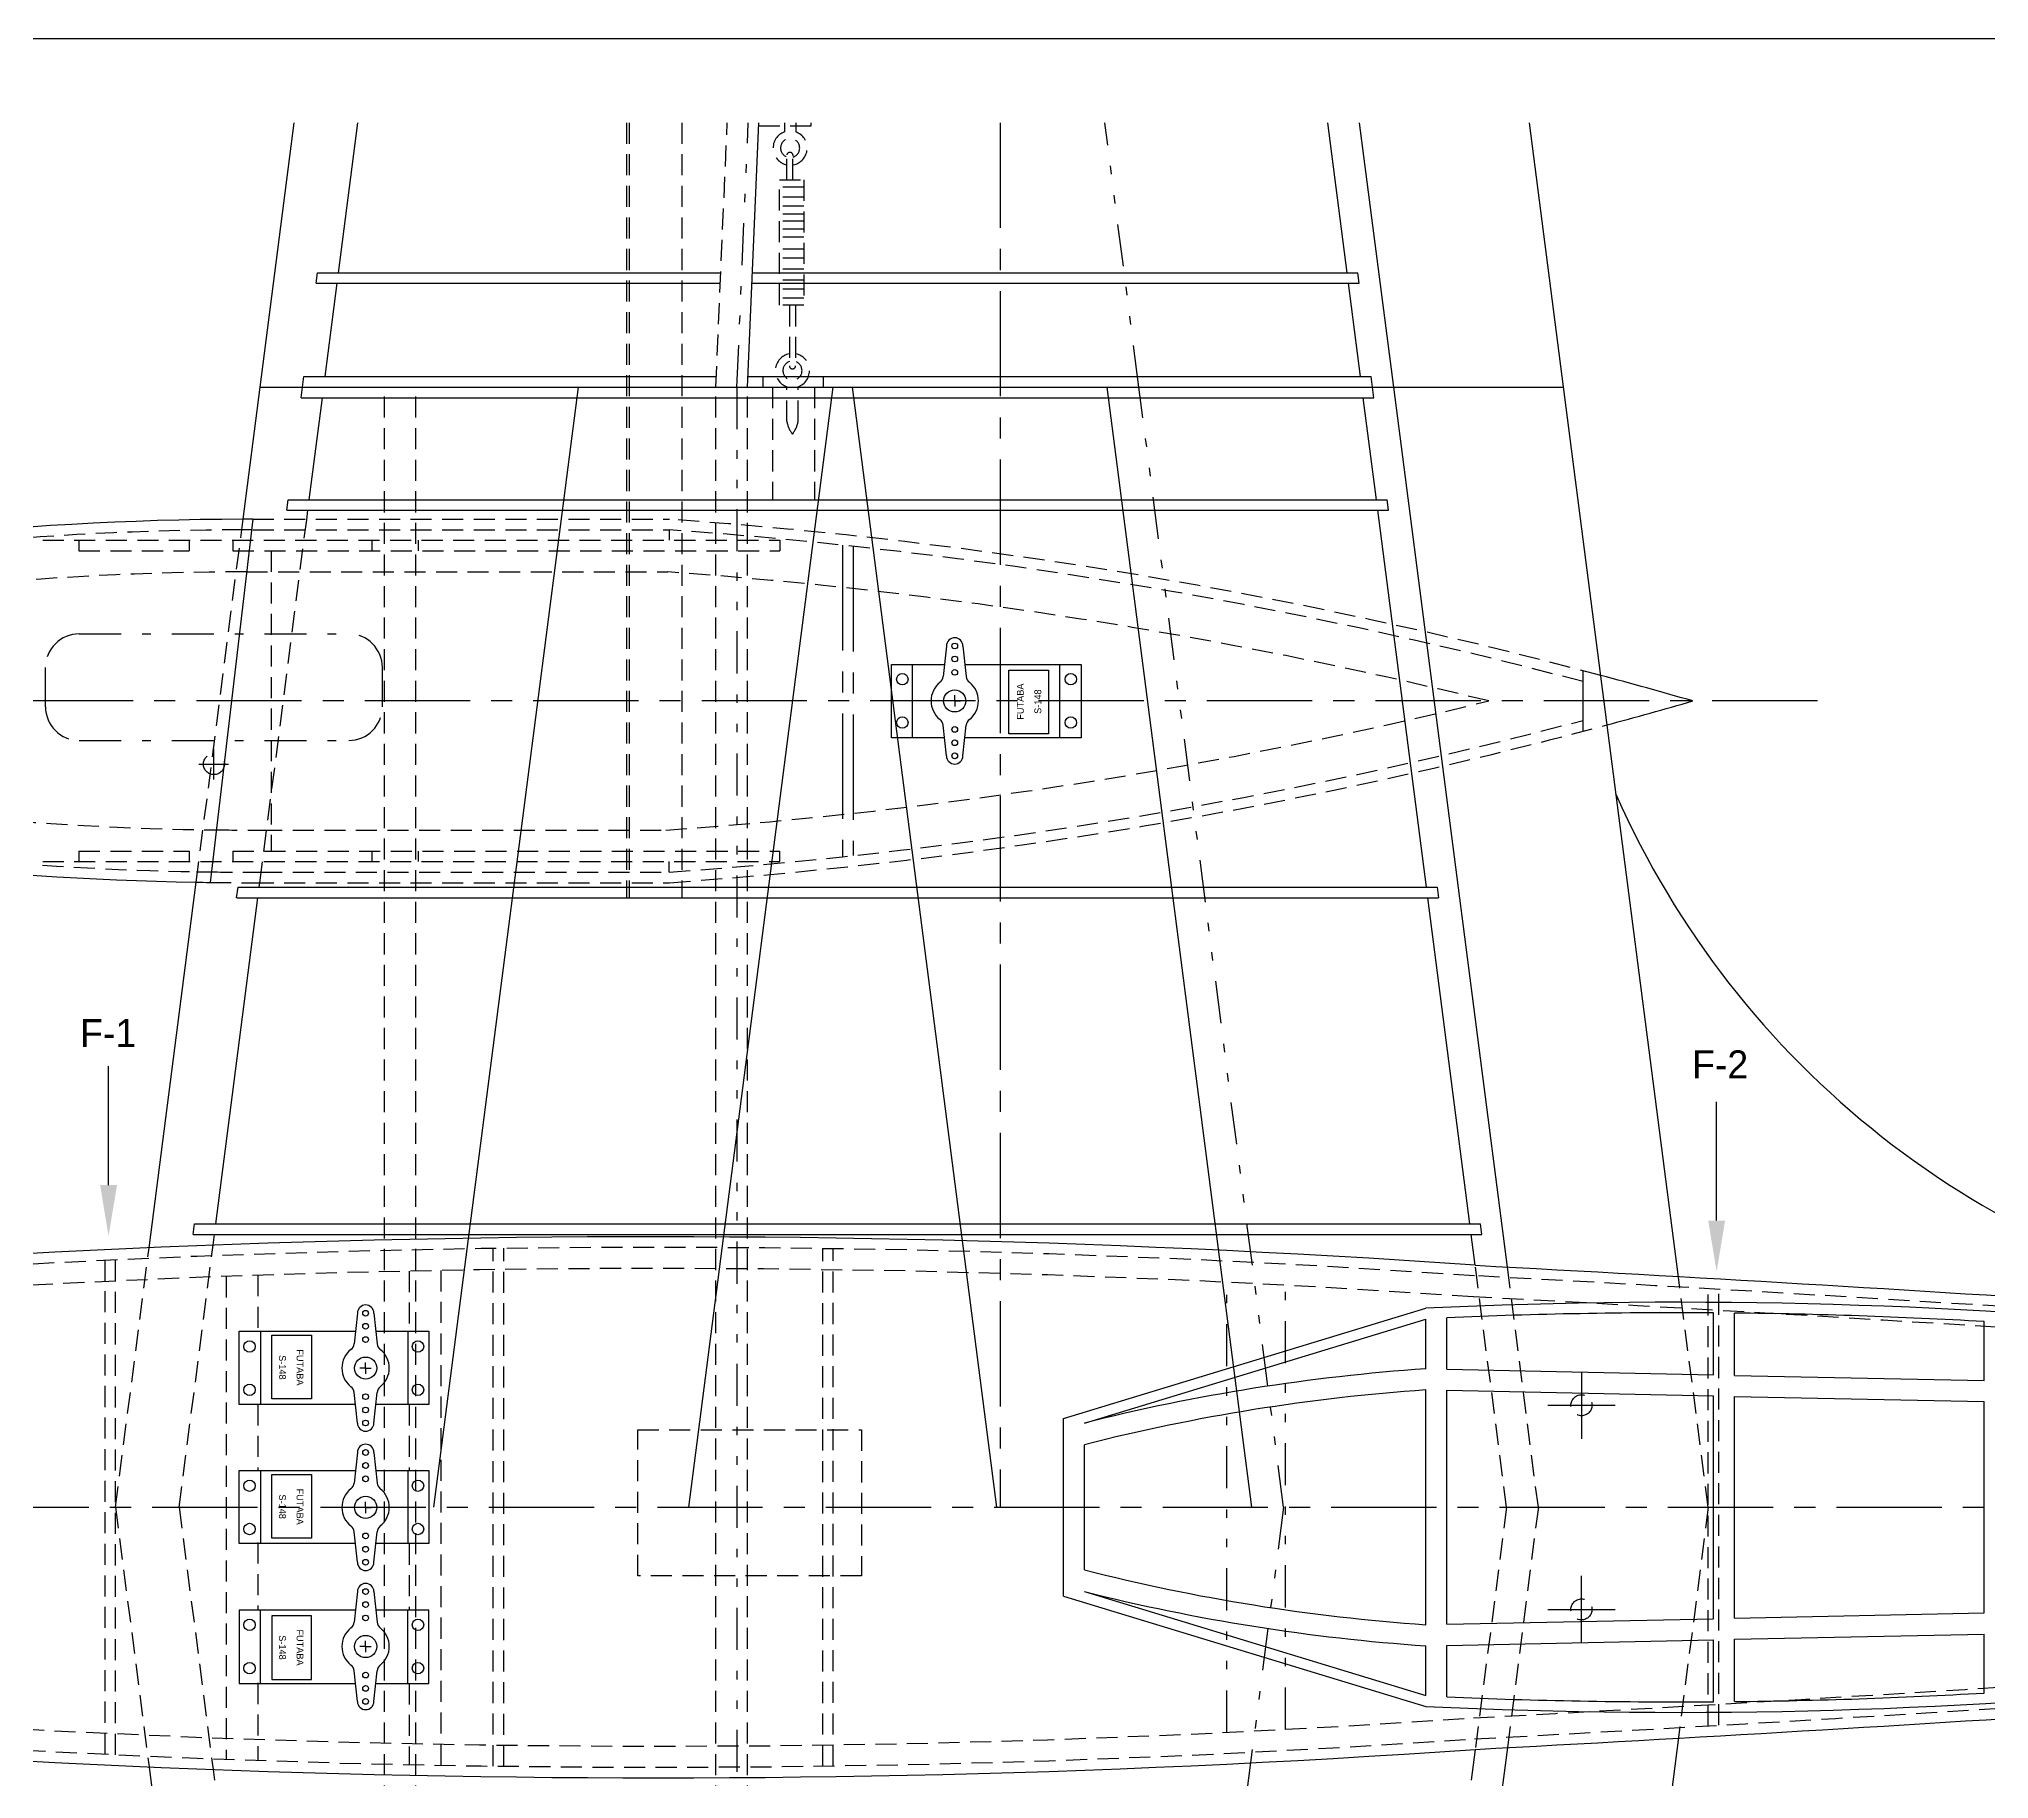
# Model space of a CAD drawing. Extents: x -15.3 to 78.7, y -34 to 0.
# Drawn here: x 24.14 to 47.3, y -20.71 to -0.04 of the extents above; entities that cross this region are included whole.
import ezdxf
from ezdxf.enums import TextEntityAlignment as Align

# ---------------------------------------------------------------- set-up
doc = ezdxf.new("R2010")
doc.units = 0
for name, pattern in [('CENTER', [2, 1.25, -0.25, 0.25, -0.25]), ('DASHDOT', [1, 0.5, -0.25, 0, -0.25]), ('DIVIDE', [1.25, 0.5, -0.25, 0, -0.25, 0, -0.25]), ('HIDDEN', [0.375, 0.25, -0.125])]:
    doc.linetypes.add(name, pattern=pattern)
doc.layers.get('0').update_dxf_attribs({"linetype": 'CONTINUOUS'})
for name, color, linetype in [('1', 7, 'CONTINUOUS'), ('10', 7, 'CONTINUOUS'), ('12', 7, 'CONTINUOUS'), ('2', 7, 'CONTINUOUS'), ('5', 7, 'CONTINUOUS'), ('6', 7, 'CONTINUOUS'), ('7', 7, 'CONTINUOUS')]:
    doc.layers.add(name, color=color, linetype=linetype)
doc.styles.get("Standard").update_dxf_attribs({"font": 'txt', "height": 0.2})

# ---------------------------------------------------------------- blocks, each defined once
blk = doc.blocks.new('ARROWD')
at = {"layer": '2', "color": 7, "linetype": 'CONTINUOUS'}
blk.add_line((-0.0031, 0.0936), (-0.0031, 0.3561), dxfattribs=at)
blk.add_solid([(0.0157, 0.0936), (-0.0218, 0.0936), (-0.0031, -0.0189)], dxfattribs=at)

msp = doc.modelspace()

# ---------------------------------------------------------------- linework, layer by layer
at = {"color": 253, "linetype": 'HIDDEN'}
for p, q in [((31.1496, -1.0313), (31.1496, -10.2373)), ((31.7746, -1.0313), (31.7746, -10.2373))]:
    msp.add_line(p, q, dxfattribs=at)
at = {"layer": '1', "color": 253, "linetype": 'CONTINUOUS'}
msp.add_line((78.6873, -0.0368), (-15.3127, -0.0368), dxfattribs=at)
at = {"layer": '1', "color": 3, "linetype": 'CONTINUOUS'}
for p, q in [((26.7666, -4.1726), (27.1719, -1.0313)), ((40.2268, -4.1726), (39.8215, -1.0313)), ((42.2275, -4.0476), (41.8382, -1.0313)), ((42.8686, -9.0155), (42.2275, -4.0476)), ((26.5641, -5.7417), (26.7666, -4.1726)), ((26.678, -5.7416), (26.1719, -10.0557)), ((43.6079, -14.7452), (42.8685, -9.0153)), ((25.4472, -14.3964), (26.0077, -10.0534)), ((43.6079, -20.2125), (42.8686, -25.9421)), ((25.4472, -20.5613), (26.0077, -24.9041))]:
    msp.add_line(p, q, dxfattribs=at)
at = {"layer": '1', "color": 30, "linetype": 'HIDDEN'}
for p, q in [((28.2416, -30.785), (28.2416, -4.1726)), ((28.6166, -30.785), (28.6166, -4.1726)), ((32.1777, -30.785), (32.1777, -4.1726)), ((32.5526, -30.785), (32.5526, -4.1726))]:
    msp.add_line(p, q, dxfattribs=at)
at = {"layer": '1', "color": 6, "linetype": 'DIVIDE'}
msp.add_line((32.428, -4.1726), (32.428, -30.785), dxfattribs=at)
at = {"layer": '1', "color": 1, "linetype": 'CENTER'}
for p, q in [((33.6824, -6.0493), (33.6824, -9.7513)), ((33.8075, -6.0628), (33.8075, -9.7378))]:
    msp.add_line(p, q, dxfattribs=at)
at = {"layer": '1', "color": 4, "linetype": 'HIDDEN'}
for p, q in [((26.3648, -14.7348), (26.3648, -20.4729)), ((26.7398, -14.7215), (26.7398, -15.3804)), ((28.5362, -14.6717), (28.5362, -15.3861)), ((28.9113, -14.6642), (28.9113, -20.5435)), ((26.7398, -16.2557), (26.7398, -17.0489)), ((28.5362, -16.2557), (28.5362, -17.0405)), ((26.7398, -17.8969), (26.7398, -18.699)), ((28.5362, -17.9101), (28.5362, -18.6993)), ((26.7398, -19.5654), (26.7398, -20.4862)), ((28.5362, -19.5695), (28.5362, -20.536))]:
    msp.add_line(p, q, dxfattribs=at)
at = {"layer": '1', "color": 2, "linetype": 'CONTINUOUS'}
for p, q in [((36.3039, -18.5347), (36.3039, -16.4229)), ((36.5538, -18.2222), (36.5538, -16.7355))]:
    msp.add_line(p, q, dxfattribs=at)
at = {"layer": '1', "color": 3, "linetype": 'CONTINUOUS'}
for points in [[(41.194823, -14.603372, -0.006078), (56.713425, -15.621485, -0.006082), (72.198599, -17.016296, -0.006082)], [(41.194823, -20.354183, 0.006078), (56.713411, -19.336071, 0.006082), (72.198571, -17.941261, 0.006082)]]:
    msp.add_lwpolyline(points, format="xyb", dxfattribs=at)
for centre, radius, start, end in [((26.651771, -42.754118), 37.0124, 90.1358472, 102.7215722), ((27.459181, -64.482478), 58.888543, 73.91137778, 75.01538611), ((27.459181, 48.681774), 58.888543, 285.06098889, 286.08862222), ((52.606451, -4.705272), 10.649186, 203.8758111, 259.7076806), ((26.651771, 26.953415), 37.0124, 257.2784278, 269.0027583), ((31.492242, -153.615662), 139.350474, 86.00743056, 97.11119722), ((31.492242, 118.658107), 139.350474, 262.88880278, 273.99256944), ((52.606451, -30.252282), 10.649186, 100.2923194, 156.1241889)]:
    msp.add_arc(centre, radius, start, end, dxfattribs=at)
at = {"layer": '1', "color": 2, "linetype": 'CONTINUOUS'}
for centre, radius, start, end in [((43.591804, -78.594483), 63.551465, 83.96620278, 92.69072778), ((43.591804, -78.594483), 63.426461, 89.61110278, 92.46996111), ((43.591804, -78.594483), 63.426461, 86.70603333, 89.38525), ((43.591804, 43.636928), 63.551465, 267.30927222, 276.03379722), ((43.591804, 43.636928), 63.426461, 267.53003889, 270.38889722), ((43.591804, 43.636928), 63.426461, 270.61475, 273.29396667)]:
    msp.add_arc(centre, radius, start, end, dxfattribs=at)
at = {"layer": '10', "color": 7, "linetype": 'CONTINUOUS'}
msp.add_line((42.4746, -8.2603), (42.4746, -7.5403), dxfattribs=at)
at = {"layer": '12', "color": 4, "linetype": 'HIDDEN'}
for p, q in [((32.6862, -1.0693), (33.3087, -1.0693)), ((32.9939, -1.0313), (32.9939, -1.1403)), ((33.1254, -1.0313), (33.1254, -1.1404)), ((33.3087, -1.0693), (33.3087, -1.0313)), ((33.0212, -1.7094), (33.0212, -1.4124)), ((33.0932, -1.7094), (33.0932, -1.4124)), ((32.9318, -1.7094), (33.2233, -1.7094)), ((32.9318, -3.2003), (32.9318, -1.7094)), ((33.2233, -1.7956), (32.9318, -1.7956)), ((33.2233, -1.7094), (33.2233, -3.2003)), ((33.2233, -1.9145), (32.9318, -1.9145)), ((33.2233, -2.0217), (32.9318, -2.0217)), ((33.2233, -2.117), (32.9318, -2.117)), ((33.2233, -2.2002), (32.9318, -2.2002)), ((33.2233, -2.2955), (32.9318, -2.2955)), ((33.2233, -2.3909), (32.9318, -2.3909)), ((33.2233, -2.5337), (32.9318, -2.5337)), ((33.2233, -2.6407), (32.9318, -2.6407)), ((33.2233, -2.7718), (32.9318, -2.7718)), ((33.2233, -2.9026), (32.9318, -2.9026)), ((33.2233, -3.0098), (32.9318, -3.0098)), ((33.2233, -3.1169), (32.9318, -3.1169)), ((33.2233, -3.2003), (32.9318, -3.2003)), ((33.0505, -3.2003), (33.0505, -3.9182)), ((33.1251, -3.2003), (33.1251, -3.9182)), ((32.7373, -4.0476), (32.7373, -4.1726)), ((33.0219, -4.5812), (33.0219, -4.1675)), ((33.1534, -4.5812), (33.1534, -4.1674)), ((33.4501, -4.0476), (33.4501, -4.1726)), ((32.8503, -4.1726), (32.8503, -5.5104)), ((33.3505, -4.1726), (33.3505, -5.5104))]:
    msp.add_line(p, q, dxfattribs=at)
at = {"layer": '12', "color": 1, "linetype": 'CENTER'}
msp.add_line((35.5545, -1.0313), (35.5545, -17.4789), dxfattribs=at)
at = {"layer": '12', "color": 5, "linetype": 'DIVIDE'}
for p, q in [((38.2437, -20.1532), (38.2437, -14.8043)), ((38.9422, -20.1175), (38.9422, -14.84))]:
    msp.add_line(p, q, dxfattribs=at)
at = {"layer": '12', "color": 2, "linetype": 'HIDDEN'}
msp.add_lwpolyline([(31.2493, -16.5572), (33.9062, -16.5572), (33.9062, -18.2933), (31.2493, -18.2933)], close=True, dxfattribs=at)
at = {"layer": '12', "color": 4, "linetype": 'HIDDEN'}
for centre, radius, start, end in [((33.059637, -1.331966), 0.202607, 108.9222194, 259.4484889), ((33.059637, -1.331966), 0.202607, 280.6666, 71.0478806), ((33.059637, -1.331966), 0.113204, 289.3460028, 250.8684306), ((33.057187, -1.420619), 0.036983, 347.1098944, 167.1098944), ((33.087538, -3.975756), 0.202607, 100.5515111, 251.0777806), ((33.087538, -3.975756), 0.113204, 109.1315694, 70.6539972), ((33.087738, -3.918254), 0.037301, 180, 360), ((33.087538, -3.975756), 0.202607, 288.9521194, 79.3334), ((33.339073, -4.529492), 0.321436, 189.2710306, 218.5067306), ((32.836003, -4.529492), 0.321436, 321.4932694, 350.7289694)]:
    msp.add_arc(centre, radius, start, end, dxfattribs=at)
at = {"layer": '2', "color": 3, "linetype": 'CONTINUOUS'}
for p, q in [((27.6982, -2.8132), (27.9281, -1.0313)), ((32.5529, -4.1726), (32.688, -1.0313)), ((39.6733, -2.8132), (39.4433, -1.0313)), ((27.4298, -2.9382), (32.2307, -2.9382)), ((27.4299, -2.9382), (27.4461, -2.8132)), ((27.4461, -2.8132), (32.2361, -2.8132)), ((27.5388, -4.0476), (27.682, -2.9382)), ((32.606, -2.9382), (39.8154, -2.9382)), ((32.6114, -2.8132), (39.7992, -2.8132)), ((39.8325, -4.0476), (39.6894, -2.9382)), ((39.8154, -2.9382), (39.7992, -2.8132)), ((27.2706, -4.1726), (27.2868, -4.0476)), ((27.2868, -4.0476), (32.183, -4.0476)), ((32.5583, -4.0476), (39.9587, -4.0476)), ((39.9746, -4.1726), (39.9587, -4.0476)), ((26.7666, -4.1726), (32.1777, -4.1726)), ((26.7666, -4.1726), (32.1777, -4.1726)), ((27.2544, -4.2976), (27.2706, -4.1726)), ((27.2544, -4.2976), (39.9909, -4.2976)), ((27.3502, -5.5102), (27.5066, -4.2976)), ((28.8303, -17.4789), (30.5476, -4.1726)), ((31.8553, -17.4789), (33.5726, -4.1726)), ((32.1777, -4.1726), (42.2435, -4.1726)), ((32.1777, -4.1726), (40.2269, -4.1726)), ((35.5157, -17.4789), (33.7986, -4.1726)), ((38.5408, -17.4789), (36.8235, -4.1726)), ((40.0213, -5.5102), (39.8648, -4.2976)), ((39.9909, -4.2976), (39.9746, -4.1726)), ((41.5759, -14.6251), (40.2269, -4.1726)), ((27.0818, -5.6352), (27.0979, -5.5102)), ((27.0979, -5.5102), (40.1472, -5.5102)), ((40.1633, -5.6352), (40.1472, -5.5102)), ((27.0818, -5.6352), (40.1633, -5.6352)), ((27.3195, -5.7478), (27.3339, -5.6352)), ((40.6153, -10.1124), (40.0375, -5.6352)), ((34.916, -7.2474), (34.8768, -7.6112)), ((35.1115, -7.2474), (35.1508, -7.6112)), ((34.2637, -7.4691), (34.892, -7.4691)), ((34.2637, -8.3388), (34.2637, -7.4691)), ((34.5138, -8.3388), (34.5138, -7.4691)), ((35.1355, -7.4691), (36.5139, -7.4691)), ((35.6571, -7.5356), (36.1264, -7.5356)), ((35.6571, -8.2899), (35.6571, -7.5356)), ((36.1264, -7.5356), (36.1264, -8.2899)), ((36.2639, -8.3388), (36.2639, -7.4691)), ((36.5139, -7.4691), (36.5139, -8.3388)), ((35.0138, -7.8997), (35.0138, -7.8321)), ((35.0138, -7.8997), (34.9462, -7.8997)), ((35.0138, -7.8997), (35.0814, -7.8997)), ((35.0138, -7.8997), (35.0138, -7.9672)), ((34.916, -8.5519), (34.8768, -8.1881)), ((35.1115, -8.5519), (35.1508, -8.1881)), ((36.1264, -8.2899), (35.6571, -8.2899)), ((34.893, -8.3388), (34.2637, -8.3388)), ((36.5139, -8.3388), (35.1346, -8.3388)), ((26.4877, -10.2373), (26.5039, -10.1124)), ((26.5039, -10.1124), (40.7412, -10.1124)), ((26.7561, -10.1124), (26.763, -10.0588)), ((40.7412, -10.1124), (40.7574, -10.2373)), ((26.2398, -14.1125), (26.7399, -10.2373)), ((26.4878, -10.2373), (40.7574, -10.2373)), ((41.1314, -14.1125), (40.6313, -10.2373)), ((25.9716, -14.2374), (25.9876, -14.1125)), ((25.9876, -14.1125), (41.2574, -14.1125)), ((41.2735, -14.2374), (41.2574, -14.1125)), ((25.9716, -14.2374), (41.2735, -14.2374)), ((26.2071, -14.3655), (26.2237, -14.2374)), ((41.1948, -14.6034), (41.1476, -14.2374)), ((27.921, -15.173), (27.8818, -15.5368)), ((28.1167, -15.173), (28.1559, -15.5368)), ((26.5188, -15.3861), (27.8981, -15.3861)), ((26.5188, -16.2557), (26.5188, -15.3861)), ((26.7689, -15.3861), (26.7689, -16.2557)), ((26.9063, -15.4351), (27.3756, -15.4351)), ((26.9063, -16.1892), (26.9063, -15.4351)), ((27.3756, -15.4351), (27.3756, -16.1892)), ((28.1397, -15.3861), (28.7688, -15.3861)), ((28.519, -15.3861), (28.519, -16.2557)), ((28.7688, -15.3861), (28.7688, -16.2557)), ((28.0189, -15.8253), (27.9513, -15.8253)), ((28.0189, -15.8253), (28.0189, -15.7577)), ((28.0189, -15.8253), (28.0189, -15.8928)), ((28.0189, -15.8253), (28.0864, -15.8253)), ((27.3756, -16.1892), (26.9063, -16.1892)), ((27.921, -16.4774), (27.8818, -16.1137)), ((28.1167, -16.4774), (28.1559, -16.1137)), ((27.8972, -16.2557), (26.5188, -16.2557)), ((28.7688, -16.2557), (28.1405, -16.2557)), ((27.921, -16.8273), (27.8818, -17.1912)), ((28.1167, -16.8273), (28.1559, -17.1912)), ((26.5188, -17.0405), (27.8981, -17.0405)), ((26.5188, -17.9101), (26.5188, -17.0405)), ((26.7689, -17.0405), (26.7689, -17.9101)), ((26.9063, -17.0894), (27.3756, -17.0894)), ((26.9063, -17.8435), (26.9063, -17.0894)), ((27.3756, -17.0894), (27.3756, -17.8435)), ((28.1397, -17.0405), (28.7688, -17.0405)), ((28.519, -17.0405), (28.519, -17.9101)), ((28.7688, -17.0405), (28.7688, -17.9101)), ((28.0189, -17.4796), (27.9513, -17.4796)), ((28.0189, -17.4796), (28.0189, -17.412)), ((28.0189, -17.4796), (28.0189, -17.5471)), ((28.0189, -17.4796), (28.0864, -17.4796)), ((27.921, -18.1318), (27.8818, -17.7681)), ((28.1167, -18.1318), (28.1559, -17.7681)), ((27.8972, -17.9101), (26.5188, -17.9101)), ((27.3756, -17.8435), (26.9063, -17.8435)), ((28.7688, -17.9101), (28.1405, -17.9101)), ((27.921, -18.4801), (27.8818, -18.844)), ((28.1167, -18.4801), (28.1559, -18.844)), ((27.8972, -18.7019), (26.5188, -18.7019)), ((26.5188, -18.7019), (26.5188, -19.5715)), ((26.7689, -19.5715), (26.7689, -18.7019)), ((28.7688, -18.7019), (28.1405, -18.7019)), ((28.519, -19.5715), (28.519, -18.7019)), ((28.7688, -19.5715), (28.7688, -18.7019)), ((26.9063, -18.7683), (26.9063, -19.5226)), ((27.3756, -18.7683), (26.9063, -18.7683)), ((27.3756, -19.5226), (27.3756, -18.7683)), ((28.0189, -19.1324), (27.9513, -19.1324)), ((28.0189, -19.1324), (28.0189, -19.0648)), ((28.0189, -19.1324), (28.0189, -19.2)), ((28.0189, -19.1324), (28.0864, -19.1324)), ((27.921, -19.7846), (27.8818, -19.4208)), ((28.1167, -19.7846), (28.1559, -19.4208)), ((26.5188, -19.5715), (27.8981, -19.5715)), ((26.9063, -19.5226), (27.3756, -19.5226)), ((28.1397, -19.5715), (28.7688, -19.5715)), ((41.5759, -20.3325), (40.2269, -30.785)), ((41.1948, -20.3541), (41.1476, -20.72)), ((26.2071, -20.5921), (26.2237, -20.72))]:
    msp.add_line(p, q, dxfattribs=at)
at = {"layer": '2', "color": 4, "linetype": 'HIDDEN'}
for p, q in [((32.1777, -4.1726), (32.3128, -1.0313)), ((26.0077, -10.0534), (26.5641, -5.7417)), ((26.678, -5.7416), (31.628, -5.7416)), ((26.763, -10.0588), (27.3195, -5.7478)), ((26.678, -5.8667), (31.6236, -5.8667)), ((26.6047, -6.3668), (31.6058, -6.3668)), ((26.779, -9.4339), (31.6058, -9.4339)), ((26.779, -9.934), (31.6236, -9.934)), ((26.678, -10.059), (31.628, -10.059)), ((24.9244, -20.4123), (24.9244, -14.5451)), ((25.0494, -17.4789), (25.4472, -14.3964)), ((25.0494, -20.4181), (25.0494, -14.5394)), ((25.8052, -17.4789), (26.2071, -14.3655)), ((29.5332, -20.5536), (29.5332, -14.4041)), ((29.6582, -20.5552), (29.6582, -14.4023)), ((33.4476, -20.5536), (33.4476, -14.4041)), ((33.5726, -20.5517), (33.5726, -14.4058)), ((41.566, -17.4789), (41.1948, -14.6034)), ((41.9441, -17.4789), (41.5759, -14.6251)), ((43.9608, -17.4789), (43.6079, -14.7452)), ((43.9608, -20.0753), (43.9608, -14.8919)), ((44.0859, -20.0679), (44.0859, -14.8995)), ((25.0494, -17.4789), (25.4472, -20.5613)), ((25.8052, -17.4789), (26.2071, -20.5921)), ((41.566, -17.4789), (41.1948, -20.3541)), ((41.9441, -17.4789), (41.5759, -20.3325)), ((43.9608, -17.4789), (43.6079, -20.2125))]:
    msp.add_line(p, q, dxfattribs=at)
at = {"layer": '2', "color": 6, "linetype": 'DIVIDE'}
for p, q in [((32.428, -4.1726), (32.5631, -1.0313)), ((37.2019, -4.1726), (36.7966, -1.0313)), ((38.919, -17.4789), (37.2019, -4.1726)), ((38.919, -17.4789), (36.9687, -32.5922))]:
    msp.add_line(p, q, dxfattribs=at)
at = {"layer": '2', "color": 5, "linetype": 'DASHDOT'}
for p, q in [((24.6176, -7.1035), (27.8178, -7.1035)), ((24.2177, -7.97), (24.2177, -7.5034)), ((28.2178, -7.97), (28.2178, -7.5034)), ((24.6176, -8.37), (27.8178, -8.37))]:
    msp.add_line(p, q, dxfattribs=at)
at = {"layer": '2', "color": 1, "linetype": 'CENTER'}
for p, q in [((45.2593, -7.9004), (14.3309, -7.9004)), ((26.2176, -8.8339), (26.2176, -8.4678)), ((26.0383, -8.6509), (26.3902, -8.6509)), ((42.4559, -15.8677), (42.4559, -16.6647)), ((42.0574, -16.2662), (42.8544, -16.2662)), ((7.4834, -17.4789), (77.8024, -17.4789)), ((42.4559, -19.0898), (42.4559, -18.2927)), ((42.0574, -18.6913), (42.8544, -18.6913))]:
    msp.add_line(p, q, dxfattribs=at)
at = {"layer": '2', "color": 4, "linetype": 'HIDDEN'}
for points in [[(41.187706, -14.728173, -0.006712), (58.319254, -15.873902, -0.006716), (75.408722, -17.478776, -0.006716)], [(41.173471, -14.977776, -0.006098), (56.733146, -15.999163, -0.006101), (72.259161, -17.399466, -0.006101)], [(41.173471, -19.979778, 0.006098), (56.733146, -18.958391, 0.006101), (72.259161, -17.558089, 0.006101)], [(41.187706, -20.229381, 0.006712), (58.319254, -19.083652, 0.006716), (75.408722, -17.478779, 0.006716)]]:
    msp.add_lwpolyline(points, format="xyb", dxfattribs=at)
at = {"layer": '2', "color": 3, "linetype": 'CONTINUOUS'}
for centre, radius in [((35.013803, -7.247456), 0.033974), ((35.013803, -7.401994), 0.033974), ((34.392359, -7.642304), 0.067957), ((35.013803, -7.560542), 0.033974), ((36.391517, -7.642304), 0.067957), ((35.013803, -7.899652), 0.131647), ((34.392359, -8.156999), 0.067957), ((36.391517, -8.156999), 0.067957), ((35.013803, -8.238761), 0.033974), ((35.013803, -8.397309), 0.033974), ((35.013803, -8.551848), 0.033974), ((28.018865, -15.173025), 0.033974), ((26.641152, -15.567874), 0.067957), ((28.018865, -15.327564), 0.033974), ((28.018865, -15.486111), 0.033974), ((28.640309, -15.567874), 0.067957), ((28.018865, -15.825221), 0.131647), ((26.641152, -16.082569), 0.067957), ((28.018865, -16.164331), 0.033974), ((28.640309, -16.082569), 0.067957), ((28.018865, -16.322879), 0.033974), ((28.018865, -16.477417), 0.033974), ((28.018865, -16.827381), 0.033974), ((28.018865, -16.98192), 0.033974), ((28.018865, -17.140468), 0.033974), ((26.641152, -17.22223), 0.067957), ((28.018865, -17.479577), 0.131647), ((28.640309, -17.22223), 0.067957), ((26.641152, -17.736925), 0.067957), ((28.018865, -17.818687), 0.033974), ((28.640309, -17.736925), 0.067957), ((28.018865, -17.977235), 0.033974), ((28.018865, -18.131773), 0.033974), ((28.018865, -18.480137), 0.033974), ((28.018865, -18.634676), 0.033974), ((26.641152, -18.874986), 0.067957), ((28.018865, -18.793224), 0.033974), ((28.640309, -18.874986), 0.067957), ((28.018865, -19.132334), 0.131647), ((26.641152, -19.389681), 0.067957), ((28.018865, -19.471443), 0.033974), ((28.640309, -19.389681), 0.067957), ((28.018865, -19.629991), 0.033974), ((28.018865, -19.78453), 0.033974)]:
    msp.add_circle(centre, radius, dxfattribs=at)
at = {"layer": '2', "color": 5, "linetype": 'DASHDOT'}
msp.add_circle((26.217604, -8.650877), 0.124804, dxfattribs=at)
at = {"layer": '2', "color": 4, "linetype": 'HIDDEN'}
for centre in [(42.455956, -16.266236), (42.455956, -18.691319)]:
    msp.add_circle(centre, 0.125004, dxfattribs=at)
at = {"layer": '2', "color": 3, "linetype": 'CONTINUOUS'}
for centre, radius, start, end in [((26.651771, -42.754118), 37.0124, 89.9593667, 90.1358278), ((26.651771, -42.754118), 36.887396, 89.9820194, 90.1358278), ((35.013803, -7.247456), 0.097829, 360, 180), ((34.777387, -7.6005), 0.100003, 308.3188722, 353.8557472), ((35.250219, -7.6005), 0.100003, 186.1442528, 231.6811278), ((35.013803, -7.899652), 0.28129, 128.3188722, 231.681125), ((35.013803, -7.899652), 0.28129, 308.3188722, 51.681125), ((34.777387, -8.198804), 0.100003, 6.1442528, 51.6811278), ((35.250219, -8.198804), 0.100003, 128.3188722, 173.8557472), ((35.013803, -8.551848), 0.097829, 180, 360), ((26.651771, 26.953415), 36.887396, 269.0028139, 269.2772056), ((26.651771, 26.953415), 37.0124, 269.0028139, 269.2569778), ((28.018865, -15.173025), 0.097829, 360, 180), ((28.018865, -15.825221), 0.28129, 128.3188722, 231.681125), ((27.782449, -15.526069), 0.100003, 308.3188722, 353.8557472), ((28.255281, -15.526069), 0.100003, 186.1442528, 231.6811278), ((28.018865, -15.825221), 0.28129, 308.3188722, 51.681125), ((27.782449, -16.124373), 0.100003, 6.1442528, 51.6811278), ((28.255281, -16.124373), 0.100003, 128.3188722, 173.8557472), ((28.018865, -16.477417), 0.097829, 180, 360), ((28.018865, -16.827381), 0.097829, 360, 180), ((28.018865, -17.479577), 0.28129, 128.3188722, 231.681125), ((27.782449, -17.180426), 0.100003, 308.3188722, 353.8557472), ((28.255281, -17.180426), 0.100003, 186.1442528, 231.6811278), ((28.018865, -17.479577), 0.28129, 308.3188722, 51.681125), ((27.782449, -17.778729), 0.100003, 6.1442528, 51.6811278), ((28.255281, -17.778729), 0.100003, 128.3188722, 173.8557472), ((28.018865, -18.131773), 0.097829, 180, 360), ((28.018865, -18.480137), 0.097829, 0, 180), ((28.018865, -19.132334), 0.28129, 128.318875, 231.6811278), ((27.782449, -18.833182), 0.100003, 308.3188722, 353.8557472), ((28.255281, -18.833182), 0.100003, 186.1442528, 231.6811278), ((28.018865, -19.132334), 0.28129, 308.318875, 51.6811278), ((27.782449, -19.431485), 0.100003, 6.1442528, 51.6811278), ((28.255281, -19.431485), 0.100003, 128.3188722, 173.8557472), ((28.018865, -19.78453), 0.097829, 180, 360)]:
    msp.add_arc(centre, radius, start, end, dxfattribs=at)
at = {"layer": '2', "color": 4, "linetype": 'HIDDEN'}
for centre, radius, start, end in [((27.459181, -64.482478), 58.888543, 75.01539722, 85.94055), ((26.651771, -42.754118), 36.887396, 90.1358472, 95.5890694), ((27.459181, -64.482478), 58.763538, 75.19538056, 85.93623333), ((26.651771, -42.754118), 36.387379, 90.0741639, 95.6661194), ((27.459181, -64.482478), 58.263521, 76.20174444, 85.918825), ((27.459181, 48.681774), 58.263521, 274.05945, 283.79825556), ((27.459181, 48.681774), 58.763538, 274.06376667, 284.80461944), ((27.459181, 48.681774), 58.888543, 274.05945, 285.06095278), ((26.651771, 26.953415), 36.387379, 264.4109306, 269.3595417), ((26.651771, 26.953415), 36.387379, 269.3595417, 270.3021389), ((26.651771, 26.953415), 36.887396, 264.4109306, 269.0027583), ((26.651771, 26.953415), 36.887396, 269.2772056, 270.197725), ((26.651771, 26.953415), 37.0124, 269.2569722, 270.0535917), ((31.492242, -153.615662), 139.22547, 86.00743056, 97.11119722), ((31.492242, -153.615662), 138.975461, 86.00743056, 97.13048333), ((31.492242, 118.658107), 138.975461, 262.86951667, 273.99256944), ((31.492242, 118.658107), 139.22547, 262.88880278, 273.99256944)]:
    msp.add_arc(centre, radius, start, end, dxfattribs=at)
at = {"layer": '2', "color": 5, "linetype": 'DASHDOT'}
for centre, start, end in [((24.61765, -7.503438), 90, 180), ((27.817759, -7.503438), 0, 90), ((24.61765, -7.969954), 180, 270), ((27.817759, -7.969954), 270, 0)]:
    msp.add_arc(centre, 0.400014, start, end, dxfattribs=at)
at = {"layer": '5', "color": 46, "linetype": 'HIDDEN'}
msp.add_line((31.1496, -10.2373), (31.7746, -10.2373), dxfattribs=at)
at = {"layer": '6', "color": 30, "linetype": 'HIDDEN'}
for p, q in [((23.0592, -5.9917), (32.936, -5.9917)), ((24.6136, -5.9917), (24.6136, -6.1167)), ((25.9233, -5.9917), (25.9233, -6.1167)), ((26.4434, -5.9917), (26.4434, -6.1167)), ((28.0919, -5.9917), (28.0919, -6.1167)), ((28.6419, -5.9917), (28.6419, -6.1167)), ((31.6236, -5.8667), (31.6236, -5.9917)), ((32.936, -5.9917), (32.936, -6.1167)), ((24.6136, -6.1167), (25.9233, -6.1167)), ((26.4434, -6.1167), (32.936, -6.1167)), ((26.8985, -6.1167), (26.8985, -9.684)), ((24.6136, -9.684), (24.6136, -9.8091)), ((24.6136, -9.684), (25.9233, -9.684)), ((25.9233, -9.684), (25.9233, -9.8091)), ((26.4434, -9.684), (26.4434, -9.8091)), ((26.4434, -9.684), (32.936, -9.684)), ((28.0919, -9.684), (28.0919, -9.8091)), ((28.6419, -9.684), (28.6419, -9.8091)), ((32.936, -9.8091), (32.936, -9.684)), ((23.0592, -9.8091), (32.936, -9.8091)), ((31.6236, -9.934), (31.6236, -9.8091))]:
    msp.add_line(p, q, dxfattribs=at)
at = {"layer": '6', "color": 2, "linetype": 'CONTINUOUS'}
for p, q in [((36.3039, -16.4229), (40.6084, -15.1132)), ((36.5538, -16.4776), (40.6084, -15.2437)), ((40.6084, -15.8338), (40.6084, -15.2437)), ((40.8584, -15.839), (40.8584, -15.227)), ((44.0222, -15.9057), (44.0222, -15.1695)), ((44.2723, -15.911), (44.2723, -15.1717)), ((47.2362, -15.9734), (47.2362, -15.2728)), ((40.8584, -15.839), (44.0222, -15.9057)), ((44.2723, -15.911), (47.2362, -15.9734)), ((40.6084, -18.8732), (40.6084, -16.0843)), ((40.8584, -18.8684), (40.8584, -16.0891)), ((40.8584, -16.0891), (44.0222, -16.1558)), ((44.0222, -18.8017), (44.0222, -16.1558)), ((44.2723, -18.7964), (44.2723, -16.1611)), ((44.2723, -16.1611), (47.2362, -16.2235)), ((47.2362, -18.734), (47.2362, -16.2235)), ((36.5538, -18.4801), (40.6084, -19.7139)), ((36.3039, -18.5347), (40.6084, -19.8445)), ((44.2723, -18.7964), (47.2362, -18.734)), ((40.8584, -18.8684), (44.0222, -18.8017)), ((44.2723, -19.0465), (47.2362, -18.9841)), ((47.2362, -19.6847), (47.2362, -18.9841)), ((40.6084, -19.7139), (40.6084, -19.1239)), ((40.8584, -19.1185), (44.0222, -19.0518)), ((40.8584, -19.7307), (40.8584, -19.1185)), ((44.0222, -19.788), (44.0222, -19.0518)), ((44.2723, -19.7858), (44.2723, -19.0465))]:
    msp.add_line(p, q, dxfattribs=at)
for centre, radius, start, end in [((42.186573, -38.86432), 23.084622, 93.9200806, 104.1229222), ((42.186573, -38.86432), 22.834613, 93.9630694, 104.2808139), ((42.186573, 3.906765), 22.834613, 255.7191861, 266.0369306), ((42.186573, 3.906765), 23.084622, 255.8770778, 266.0799194)]:
    msp.add_arc(centre, radius, start, end, dxfattribs=at)
at = {"layer": '7', "color": 46, "linetype": 'HIDDEN'}
msp.add_line((31.1183, -1.0313), (31.1183, -10.2373), dxfattribs=at)

# ---------------------------------------------------------------- block references
at = {"layer": '2', "color": 7, "linetype": 'CONTINUOUS', "xscale": 5.378416, "yscale": 5.378416}
for p in [(24.9833, -14.1539), (44.0776, -14.5754)]:
    msp.add_blockref('ARROWD', p, dxfattribs=at)

# ---------------------------------------------------------------- texts
at = {"layer": '1', "color": 3, "linetype": 'CONTINUOUS'}
for s, p in [('F-1', (24.6281, -12.012)), ('F-2', (43.7679, -12.3837))]:
    msp.add_text(s, height=0.3329, dxfattribs=at).set_placement(p)
at = {"layer": '2', "color": 3, "linetype": 'CONTINUOUS'}
for s, rotation, p in [('FUTABA', 90, (35.793, -7.9079)), ('S-148', 90, (36.0009, -7.9085)), ('S-148', 270, (27.0317, -15.8164)), ('FUTABA', 270, (27.2396, -15.817)), ('S-148', 270, (27.0317, -17.4708)), ('FUTABA', 270, (27.2396, -17.4714)), ('FUTABA', 270, (27.2396, -19.1441)), ('S-148', 270, (27.0317, -19.1434))]:
    msp.add_text(s, height=0.0815, rotation=rotation, dxfattribs=at).set_placement(p, align=Align.MIDDLE)

doc.saveas('drawing.dxf')
